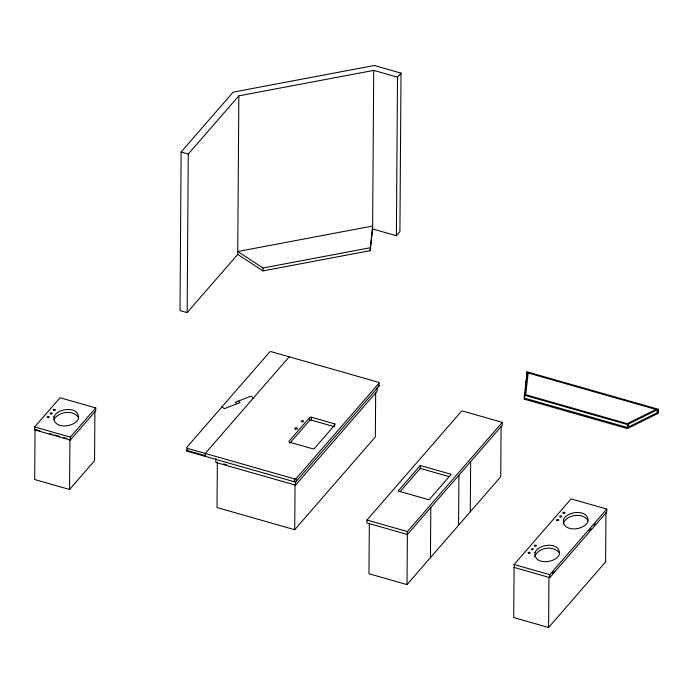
<?xml version="1.0" encoding="UTF-8"?>
<svg xmlns="http://www.w3.org/2000/svg" width="693" height="693" viewBox="0 0 693 693"><rect width="100%" height="100%" fill="white"/><g stroke="black" fill="none" stroke-linecap="round" stroke-linejoin="round"><path stroke-width="1.04" d="M34.667 426.949L34.65 429.859L70.322 440.029L95.703 410.819L95.729 407.908L60.057 397.739L34.667 426.949L70.34 437.127L95.729 407.908M40.168 430.873L35.04 429.409L34.693 479.539L69.569 489.483L69.915 439.353M70.322 440.029L70.34 437.127M94.906 411.659L94.56 460.715L69.569 489.483M181.124 152.018L180.015 310.577L187.153 312.612L237.725 254.409L238.834 95.851L373.718 70.391L397.505 77.174L401.022 73.129L374.281 65.497L233.16 92.143L181.124 152.018L188.262 154.054L238.834 95.851M187.153 312.612L188.262 154.054M186.712 450.822L186.72 450.147M187.379 451.264L187.405 448.354A1.325 0.754 0.4 0 1 186.798 447.34L269.594 352.061A1.325 0.754 0.4 0 1 271.361 351.723L378.378 382.25A1.325 0.754 0.4 0 1 378.984 383.264L378.958 386.166L296.171 481.444A1.325 0.754 0.4 0 1 294.395 481.782L187.379 451.264A1.325 0.754 0.6 0 1 186.781 450.242M205.215 456.349L205.241 453.439L289.198 356.817M215.895 458.653L215.869 462.439L295.53 485.152L377.157 391.224L377.183 387.448M217.351 462.153L217.03 507.562L294.716 529.721L375.355 436.911L375.667 392.584M262.968 270.902L262.985 267.992L237.751 251.507L372.635 226.039L370.131 250.667L262.968 270.902L237.725 254.409M294.395 481.782L294.412 478.872L187.405 448.354M294.716 529.721L295.027 484.312M295.53 485.152L295.556 481.375M296.171 481.444L296.188 478.542L378.984 383.264M289.752 443.303L309.589 420.469L309.615 417.558A1.325 0.754 0.4 0 1 311.391 417.221L334.373 423.778A1.325 0.754 0.4 0 1 334.979 424.792L314.431 448.449A1.325 0.754 0.4 0 1 312.656 448.778L289.665 442.221A1.325 0.754 0.4 0 1 289.059 441.207L309.615 417.558M333.359 426.403L311.365 420.131L311.391 417.221M334.355 426.689L334.373 423.778M366.961 520.036L366.944 522.938L407.371 534.468L502.269 425.259L502.286 422.349L463.045 411.157A1.325 0.754 0.4 0 0 461.269 411.495L366.961 520.036L407.389 531.566L502.286 422.349M369.317 523.622L368.971 573.743L407.016 584.597L500.744 476.732L501.091 426.602M370.131 250.667L372.617 228.95L373.718 70.391M372.617 228.95L396.396 235.733L397.505 77.174M401.022 73.129L399.913 231.687L396.396 235.733M407.016 584.597L407.389 531.566M400.182 491.51L420.27 468.399L420.287 465.488L451.204 474.307L429.045 499.818L398.129 490.999L420.287 465.488M430.448 557.631L430.803 507.501M458.567 525.277L458.922 475.147M470.287 511.789L470.634 461.659M514.067 567.42L549.74 577.598L606.756 511.98L606.782 509.069L571.11 498.899L514.093 564.518L513.721 617.55L548.596 627.503L605.621 561.884L605.959 512.82M524.289 399.168L526.992 371.82L658.35 409.277L658.324 413.271L627.408 428.577L524.289 399.168L524.896 393.858M524.393 397.262L524.41 394.352L628.516 424.047L628.499 426.949M526.992 371.82L526.723 377.936M548.596 627.503L548.951 577.373M549.74 577.598L549.766 574.688L606.782 509.069M627.408 428.577L627.442 424.575L658.35 409.277M657.25 412.716L657.276 409.814L526.897 372.635M524.982 392.091L524.298 398.077L627.416 427.486L658.333 412.188M525.225 390.02L525.692 385.88M525.874 384.277L526.368 380.033M526.611 377.91L526.975 374.722M525.381 389.613L525.632 387.491M525.996 384.303L526.359 381.124M525.701 394.724L528.187 372.999M534.606 556.756C537.681 547.34 553.958 544.88 559.485 553.265M563.114 523.943C566.198 514.535 582.466 512.075 587.993 520.452M53.95 419.568C58.61 411.599 73.051 409.381 78.5 417.498M552.468 573.319L553.88 571.699M589.076 531.193L591.181 528.768M593.996 525.528L595.408 523.908M627.226 423.674L655.985 409.442M262.985 267.992L370.149 247.765M524.315 395.166L627.442 424.575M420.27 468.399L449.125 476.628M205.223 455.665L187.387 450.58A1.325 0.754 0.4 0 1 186.781 449.566M223.562 463.929L226.672 464.812M514.093 564.518L549.766 574.688M49.402 433.506L52.477 434.381M54.53 434.961L59.659 436.425M63.765 437.595L66.84 438.478M253.378 398.033L251.074 396.136L235.377 402.252L237.136 403.707M238.279 401.126L240.038 402.572L224.333 408.697L222.029 406.791M309.589 420.469A1.325 0.754 0.4 0 1 311.365 420.131M296.188 478.542A1.325 0.754 0.4 0 1 294.412 478.872M378.768 385.334A1.325 0.754 0.4 0 1 378.958 386.166M53.967 416.658C52.339 429.322 74.264 427.997 78.413 418.771C80.041 406.098 58.117 407.432 53.967 416.658M534.953 552.425C533.315 565.098 555.24 563.764 559.39 554.539C561.027 541.874 539.102 543.199 534.953 552.425M563.461 519.62C561.824 532.285 583.757 530.959 587.898 521.725C589.535 509.06 567.61 510.394 563.461 519.62M528.534 553.265A0.996 0.563 0.4 0 0 530.162 552.953A0.996 0.563 0.4 0 0 528.863 552.304A0.996 0.563 0.4 0 0 528.534 553.265M531.652 549.67A0.996 0.563 0.4 0 0 533.281 549.358A0.996 0.563 0.4 0 0 531.99 548.709A0.996 0.563 0.4 0 0 531.652 549.67M534.779 546.067A0.996 0.563 0.4 0 0 536.408 545.763A0.996 0.563 0.4 0 0 535.117 545.114A0.996 0.563 0.4 0 0 534.779 546.067M557.042 520.452A0.996 0.563 0.4 0 0 558.671 520.148A0.996 0.563 0.4 0 0 557.371 519.49A0.996 0.563 0.4 0 0 557.042 520.452M560.161 516.857A0.996 0.563 0.4 0 0 561.789 516.554A0.996 0.563 0.4 0 0 560.498 515.895A0.996 0.563 0.4 0 0 560.161 516.857M563.288 513.262A0.996 0.563 0.4 0 0 564.916 512.959A0.996 0.563 0.4 0 0 563.626 512.3A0.996 0.563 0.4 0 0 563.288 513.262M295.244 429.028A1.325 0.754 0.4 0 0 297.418 428.62A1.325 0.754 0.4 0 0 295.686 427.754A1.325 0.754 0.4 0 0 295.244 429.028M301.637 421.742A1.109 0.632 0.4 0 0 303.447 421.405A1.109 0.632 0.4 0 0 302.009 420.677A1.109 0.632 0.4 0 0 301.637 421.742M47.548 417.489A0.996 0.563 0.4 0 0 49.177 417.186A0.996 0.563 0.4 0 0 47.878 416.536A0.996 0.563 0.4 0 0 47.548 417.489M50.667 413.894A0.996 0.563 0.4 0 0 52.304 413.591A0.996 0.563 0.4 0 0 51.005 412.933A0.996 0.563 0.4 0 0 50.667 413.894M53.794 410.299A0.996 0.563 0.4 0 0 55.423 409.996A0.996 0.563 0.4 0 0 54.132 409.338A0.996 0.563 0.4 0 0 53.794 410.299"/></g></svg>
